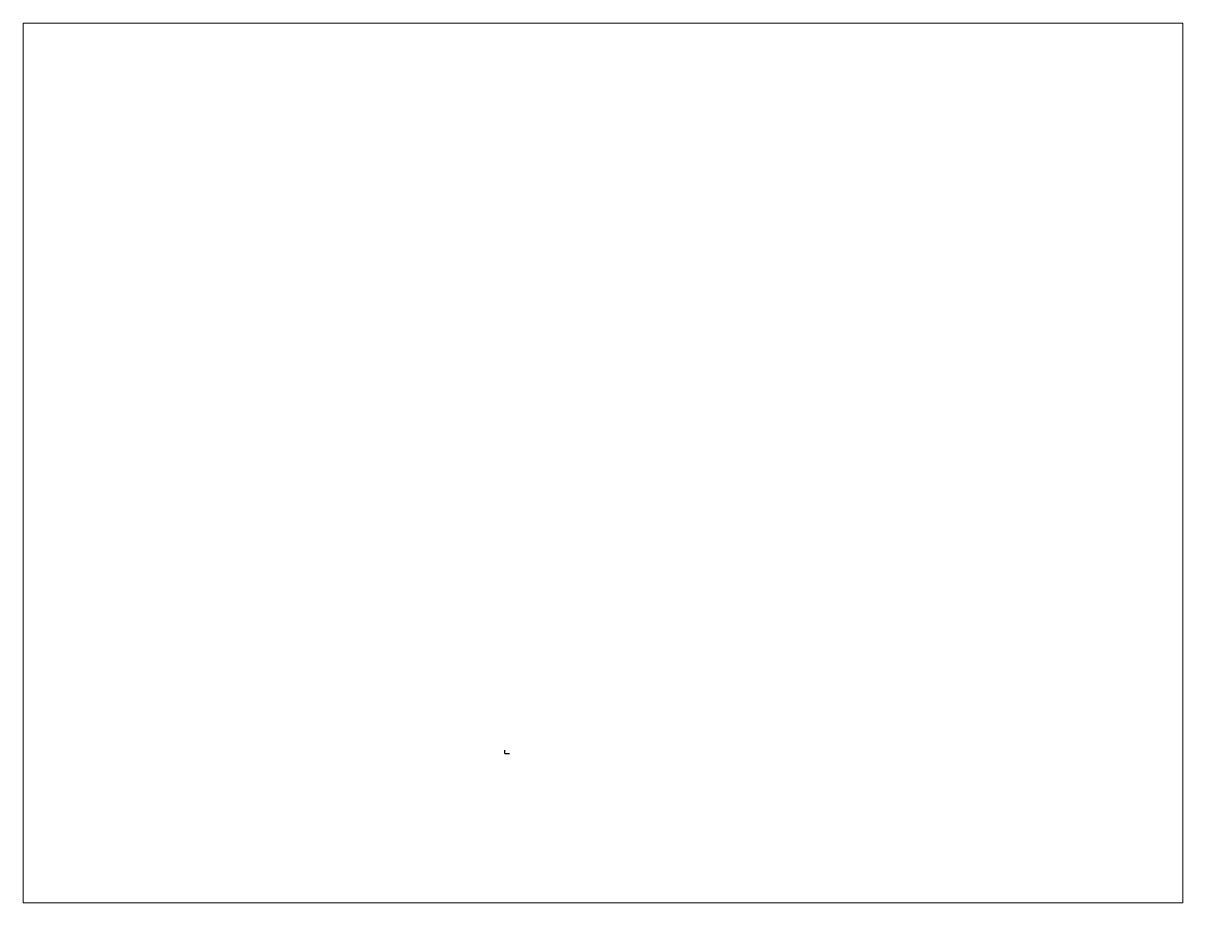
# Paper-space layout 'Layout1' of a CAD drawing. Header units: millimetres. Extents: x 26 to 231, y 20 to 176.
# The model-space entities are those that its viewports show. They can reach past a viewport. Long polylines and large blocks are cut down to what shows.
import ezdxf

# ---------------------------------------------------------------- set-up
doc = ezdxf.new("R2010")
doc.units = ezdxf.units.MM
for name, color, linetype in [('campitura demolizioni', 40, 'Continuous'), ('FINESTRE', 1, 'Continuous'), ('nuovi tramezzi', 12, 'Continuous'), ('PAVIMENTAZIONE', 9, 'Continuous'), ('quote', 6, 'Continuous')]:
    doc.layers.add(name, color=color, linetype=linetype)

msp = doc.modelspace()

# ---------------------------------------------------------------- hatches: boundary and pattern name
at = {"layer": 'campitura demolizioni', "ltscale": 0.2}
h = msp.add_hatch(color=256, dxfattribs=at)
edge = h.paths.add_edge_path()
edge.add_line((2062.879, -1190.982), (2064.252, -1190.982))
h = msp.add_hatch(color=256, dxfattribs=at)
h.paths.add_polyline_path([(2063.202, -1197.198), (2063.202, -1194.688)])
edge = h.paths.add_edge_path(flags=16)
edge.add_line((2063.102, -1197.198), (2063.202, -1197.198))
at = {"layer": 'FINESTRE', "ltscale": 0.2}
h = msp.add_hatch(dxfattribs=at)
h.set_pattern_fill('ANGLE', color=256, style=0)
h.set_pattern_definition([(0, (1894.91, -1209.852), (0, 6.985), [5.08, -1.905]), (90, (1894.91, -1209.852), (-6.985, 4e-16), [5.08, -1.905])])
h.paths.add_polyline_path([(1898.105, -1207.735), (1896.811, -1207.735), (1896.811, -1209.852), (1898.105, -1209.852)])
h.paths.add_polyline_path([(1896.811, -1207.735), (1896.361, -1207.735), (1896.361, -1209.852), (1896.811, -1209.852)])
h.paths.add_polyline_path([(1896.361, -1207.735), (1894.91, -1207.735), (1894.91, -1209.852), (1896.361, -1209.852)])
at = {"layer": 'nuovi tramezzi', "ltscale": 0.2}
h = msp.add_hatch(dxfattribs=at)
h.set_pattern_fill('STEEL', color=256, scale=0.25, angle=90, style=0)
h.set_pattern_definition([(135, (0, 0), (-0.561266, -0.561266), []), (135, (-0.3969, 2e-17), (-0.561266, -0.561266), [])])
h.paths.add_polyline_path([(2054.81, -1193.282), (2054.91, -1193.282), (2054.91, -1193.332), (2054.81, -1193.332)])
at = {"layer": 'PAVIMENTAZIONE', "ltscale": 0.2}
h = msp.add_hatch(dxfattribs=at)
h.set_pattern_fill('NET', color=254, scale=0.1, angle=90, style=0)
h.set_pattern_definition([(90, (-0.08654, -2.35042), (-0.3175, 2e-17), []), (180, (-0.08654, -2.35042), (-4e-17, -0.3175), [])])
h.paths.add_polyline_path([(1768.606, -1221.391, 0.1838989), (1768.619, -1221.385, 0.1989077), (1768.625, -1221.371, 0.0000045), (1768.625, -1221.371, -0.4142136), (1768.605, -1221.391, 0.9167584), (1768.605, -1221.411, -0.9713493)], flags=16)
h.paths.add_polyline_path([(1768.674, -1221.765), (1769.015, -1221.765), (1769.015, -1221.581), (1768.674, -1221.581)], flags=24)
h.paths.add_polyline_path([(1768.617, -1221.977), (1769.051, -1221.977), (1769.051, -1221.793), (1768.617, -1221.793)], flags=24)

psp = doc.layouts.get("Layout1")

# ---------------------------------------------------------------- viewports
at = {"layer": 'quote', "ltscale": 0.2, "view_target_point": (2060.453, -863.747)}
psp.add_viewport(center=(128.5, 97.5), size=(205.6, 156), view_center_point=(-99.771, -151.553), view_height=589.18201, dxfattribs=at)

doc.saveas('drawing.dxf')
